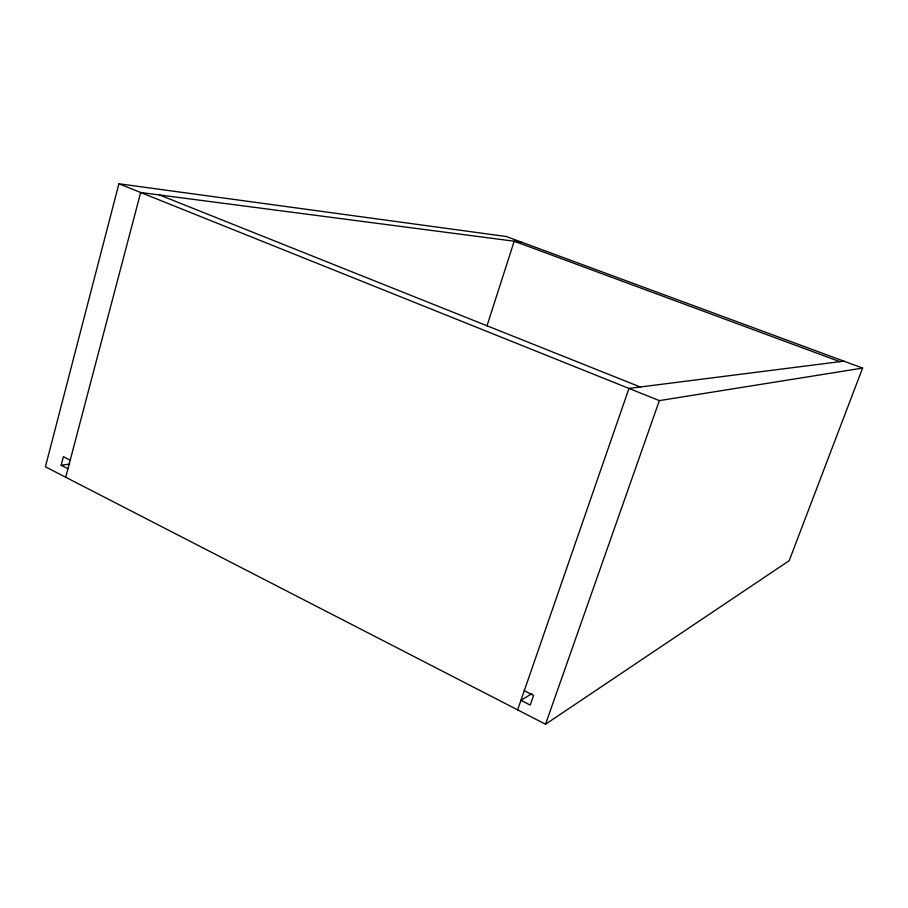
<?xml version="1.0" encoding="UTF-8"?>
<svg xmlns="http://www.w3.org/2000/svg" width="908" height="908" viewBox="0 0 908 908"><rect width="100%" height="100%" fill="white"/><g stroke="black" fill="none" stroke-linecap="round" stroke-linejoin="round"><path stroke-width="1.36" d="M118.903 183.768L45.4 466.791L545.538 724.232L789.188 560.69L862.6 368.081L506.312 236.523L118.903 183.768L659.356 400.61L862.6 368.081M67.952 468.71L61.131 465.225L63.367 456.69L70.2 460.152M65.705 477.245L140.672 192.507L521.657 242.186M486.96 325.927L514.189 241.21L839.889 361.668M517.628 709.863L628.972 388.42L843.85 361.157M545.538 724.232L659.356 400.61M531.827 693.712L520.942 700.306L530.215 705.039L533.563 695.426L524.268 690.704M61.131 465.225L69.553 464.124M159.524 194.97L640.265 386.99"/></g></svg>
